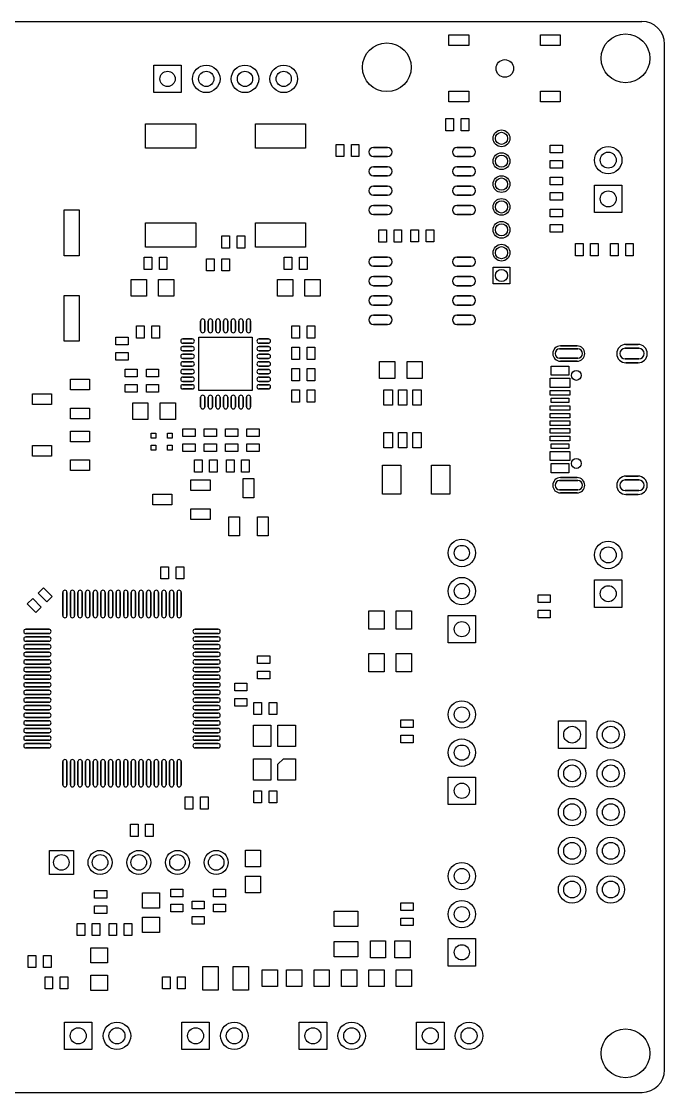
# Model space of a CAD drawing. Header units: millimetres. Extents: x 6 to 107, y 4 to 74.
# Drawn here: x 64.3 to 106.5, y 4.2 to 74.5 of the extents above; entities that cross this region are included whole.
import ezdxf

# ---------------------------------------------------------------- set-up
doc = ezdxf.new("R2010")
doc.units = ezdxf.units.MM

msp = doc.modelspace()

# ---------------------------------------------------------------- linework, layer by layer
for points in [[(7.22, 74.471), (105.017, 74.471)], [(106.501, 5.69), (106.501, 72.987)], [(7.22, 4.199), (105.01, 4.199)]]:
    msp.add_lwpolyline(points)
for points in [[(93.65, 72.9), (92.35, 72.9), (92.35, 73.6), (93.65, 73.6)], [(99.65, 72.9), (98.35, 72.9), (98.35, 73.6), (99.65, 73.6)], [(72.99, 71.6), (74.79, 71.6), (74.79, 69.8), (72.99, 69.8)], [(93.65, 69.2), (92.35, 69.2), (92.35, 69.9), (93.65, 69.9)], [(99.65, 69.2), (98.35, 69.2), (98.35, 69.9), (99.65, 69.9)], [(72.451, 66.151), (72.451, 67.751), (75.751, 67.751), (75.751, 66.151)], [(79.649, 66.151), (79.649, 67.751), (82.949, 67.751), (82.949, 66.151)], [(92.149, 68.101), (92.649, 68.101), (92.649, 67.301), (92.149, 67.301)], [(93.149, 68.101), (93.649, 68.101), (93.649, 67.301), (93.149, 67.301)], [(84.95, 66.4), (85.45, 66.4), (85.45, 65.6), (84.95, 65.6)], [(85.95, 66.4), (86.45, 66.4), (86.45, 65.6), (85.95, 65.6)], [(88.32, 66.205), (87.4, 66.205)], [(93.8, 66.205), (92.88, 66.205)], [(98.999, 65.85), (98.999, 66.35), (99.799, 66.35), (99.799, 65.85)], [(88.32, 65.605), (87.4, 65.605)], [(93.8, 65.605), (92.88, 65.605)], [(88.32, 64.935), (87.4, 64.935)], [(93.8, 64.935), (92.88, 64.935)], [(98.999, 64.85), (98.999, 65.35), (99.799, 65.35), (99.799, 64.85)], [(88.32, 64.335), (87.4, 64.335)], [(93.8, 64.335), (92.88, 64.335)], [(99.799, 64.25), (99.799, 63.75), (98.999, 63.75), (98.999, 64.25)], [(88.32, 63.665), (87.4, 63.665)], [(93.8, 63.665), (92.88, 63.665)], [(99.799, 63.25), (99.799, 62.75), (98.999, 62.75), (98.999, 63.25)], [(101.904, 61.93), (101.904, 63.73), (103.704, 63.73), (103.704, 61.93)], [(88.32, 63.065), (87.4, 63.065)], [(93.8, 63.065), (92.88, 63.065)], [(68.1, 62.1), (68.1, 59.1), (67.1, 59.1), (67.1, 62.1)], [(88.32, 62.395), (87.4, 62.395)], [(93.8, 62.395), (92.88, 62.395)], [(99.799, 62.149), (99.799, 61.649), (98.999, 61.649), (98.999, 62.149)], [(72.451, 59.651), (72.451, 61.251), (75.751, 61.251), (75.751, 59.651)], [(79.649, 59.651), (79.649, 61.251), (82.949, 61.251), (82.949, 59.651)], [(88.32, 61.795), (87.4, 61.795)], [(93.8, 61.795), (92.88, 61.795)], [(99.799, 61.149), (99.799, 60.649), (98.999, 60.649), (98.999, 61.149)], [(87.75, 60.8), (88.25, 60.8), (88.25, 60), (87.75, 60)], [(88.75, 60.8), (89.25, 60.8), (89.25, 60), (88.75, 60)], [(90.351, 60.001), (89.851, 60.001), (89.851, 60.801), (90.351, 60.801)], [(91.351, 60.001), (90.851, 60.001), (90.851, 60.801), (91.351, 60.801)], [(77.95, 59.6), (77.45, 59.6), (77.45, 60.4), (77.95, 60.4)], [(78.95, 59.6), (78.45, 59.6), (78.45, 60.4), (78.95, 60.4)], [(101.151, 59.099), (100.651, 59.099), (100.651, 59.899), (101.151, 59.899)], [(102.151, 59.099), (101.651, 59.099), (101.651, 59.899), (102.151, 59.899)], [(102.95, 59.899), (103.45, 59.899), (103.45, 59.099), (102.95, 59.099)], [(103.95, 59.899), (104.45, 59.899), (104.45, 59.099), (103.95, 59.099)], [(72.35, 59), (72.85, 59), (72.85, 58.2), (72.35, 58.2)], [(73.35, 59), (73.85, 59), (73.85, 58.2), (73.35, 58.2)], [(76.45, 58.9), (76.95, 58.9), (76.95, 58.1), (76.45, 58.1)], [(77.45, 58.9), (77.95, 58.9), (77.95, 58.1), (77.45, 58.1)], [(82.05, 58.2), (81.55, 58.2), (81.55, 59), (82.05, 59)], [(83.05, 58.2), (82.55, 58.2), (82.55, 59), (83.05, 59)], [(88.32, 59.005), (87.4, 59.005)], [(88.32, 58.405), (87.4, 58.405)], [(93.8, 59.005), (92.88, 59.005)], [(93.8, 58.405), (92.88, 58.405)], [(96.349, 58.349), (96.349, 57.249), (95.249, 57.249), (95.249, 58.349)], [(88.32, 57.735), (87.4, 57.735)], [(93.8, 57.735), (92.88, 57.735)], [(72.5, 56.45), (71.5, 56.45), (71.5, 57.55), (72.5, 57.55)], [(74.3, 56.45), (73.3, 56.45), (73.3, 57.55), (74.3, 57.55)], [(81.1, 57.55), (82.1, 57.55), (82.1, 56.45), (81.1, 56.45)], [(82.9, 57.55), (83.9, 57.55), (83.9, 56.45), (82.9, 56.45)], [(88.32, 57.135), (87.4, 57.135)], [(93.8, 57.135), (92.88, 57.135)], [(68.1, 56.5), (68.1, 53.5), (67.1, 53.5), (67.1, 56.5)], [(88.32, 56.465), (87.4, 56.465)], [(93.8, 56.465), (92.88, 56.465)], [(88.32, 55.865), (87.4, 55.865)], [(93.8, 55.865), (92.88, 55.865)], [(88.32, 55.195), (87.4, 55.195)], [(93.8, 55.195), (92.88, 55.195)], [(72.35, 53.7), (71.85, 53.7), (71.85, 54.5), (72.35, 54.5)], [(73.35, 53.7), (72.85, 53.7), (72.85, 54.5), (73.35, 54.5)], [(76.059, 54.19), (76.059, 54.81)], [(76.339, 54.19), (76.339, 54.81)], [(76.559, 54.19), (76.559, 54.81)], [(76.839, 54.19), (76.839, 54.81)], [(77.06, 54.19), (77.06, 54.81)], [(77.34, 54.19), (77.34, 54.81)], [(77.56, 54.19), (77.56, 54.81)], [(77.84, 54.19), (77.84, 54.81)], [(78.06, 54.19), (78.06, 54.81)], [(78.341, 54.19), (78.341, 54.81)], [(78.561, 54.19), (78.561, 54.81)], [(78.841, 54.19), (78.841, 54.81)], [(79.061, 54.19), (79.061, 54.81)], [(79.341, 54.19), (79.341, 54.81)], [(82.05, 54.5), (82.55, 54.5), (82.55, 53.7), (82.05, 53.7)], [(83.05, 54.5), (83.55, 54.5), (83.55, 53.7), (83.05, 53.7)], [(88.32, 54.595), (87.4, 54.595)], [(93.8, 54.595), (92.88, 54.595)], [(71.3, 53.75), (71.3, 53.25), (70.5, 53.25), (70.5, 53.75)], [(75.51, 53.641), (74.89, 53.641)], [(75.95, 53.75), (79.45, 53.75), (79.45, 50.25), (75.95, 50.25)], [(80.51, 53.641), (79.89, 53.641)], [(71.3, 52.75), (71.3, 52.25), (70.5, 52.25), (70.5, 52.75)], [(75.51, 53.361), (74.89, 53.361)], [(75.51, 53.141), (74.89, 53.141)], [(75.51, 52.861), (74.89, 52.861)], [(80.51, 53.361), (79.89, 53.361)], [(80.51, 53.141), (79.89, 53.141)], [(80.51, 52.861), (79.89, 52.861)], [(82.55, 52.3), (82.05, 52.3), (82.05, 53.1), (82.55, 53.1)], [(83.55, 52.3), (83.05, 52.3), (83.05, 53.1), (83.55, 53.1)], [(99.617, 52.985), (100.808, 52.985)], [(99.663, 53.18), (100.763, 53.18)], [(103.913, 53.03), (104.813, 53.03)], [(103.963, 53.28), (104.763, 53.28)], [(75.51, 52.641), (74.89, 52.641)], [(75.51, 52.361), (74.89, 52.361)], [(75.51, 52.14), (74.89, 52.14)], [(80.51, 52.641), (79.89, 52.641)], [(80.51, 52.361), (79.89, 52.361)], [(80.51, 52.14), (79.89, 52.14)], [(88.8, 51.05), (87.8, 51.05), (87.8, 52.15), (88.8, 52.15)], [(90.6, 51.05), (89.6, 51.05), (89.6, 52.15), (90.6, 52.15)], [(99.617, 52.375), (100.808, 52.375)], [(99.663, 52.18), (100.763, 52.18)], [(103.913, 52.33), (104.813, 52.33)], [(103.963, 52.08), (104.763, 52.08)], [(71.9, 51.651), (71.9, 51.151), (71.1, 51.151), (71.1, 51.651)], [(73.3, 51.65), (73.3, 51.15), (72.5, 51.15), (72.5, 51.65)], [(75.51, 51.86), (74.89, 51.86)], [(75.51, 51.64), (74.89, 51.64)], [(75.51, 51.36), (74.89, 51.36)], [(80.51, 51.86), (79.89, 51.86)], [(80.51, 51.64), (79.89, 51.64)], [(80.51, 51.36), (79.89, 51.36)], [(82.55, 50.9), (82.05, 50.9), (82.05, 51.7), (82.55, 51.7)], [(83.55, 50.9), (83.05, 50.9), (83.05, 51.7), (83.55, 51.7)], [(99.063, 51.26), (99.063, 51.86), (100.213, 51.86), (100.213, 51.26)], [(68.775, 51), (68.775, 50.3), (67.525, 50.3), (67.525, 51)], [(71.9, 50.651), (71.9, 50.151), (71.1, 50.151), (71.1, 50.651)], [(73.3, 50.65), (73.3, 50.15), (72.5, 50.15), (72.5, 50.65)], [(75.51, 51.139), (74.89, 51.139)], [(75.51, 50.859), (74.89, 50.859)], [(75.51, 50.639), (74.89, 50.639)], [(80.51, 51.139), (79.89, 51.139)], [(80.51, 50.859), (79.89, 50.859)], [(80.51, 50.639), (79.89, 50.639)], [(98.988, 50.46), (98.988, 51.06), (100.288, 51.06), (100.288, 50.46)], [(66.275, 50.05), (66.275, 49.35), (65.025, 49.35), (65.025, 50.05)], [(75.51, 50.359), (74.89, 50.359)], [(80.51, 50.359), (79.89, 50.359)], [(82.55, 49.5), (82.05, 49.5), (82.05, 50.3), (82.55, 50.3)], [(83.55, 49.5), (83.05, 49.5), (83.05, 50.3), (83.55, 50.3)], [(88.639, 50.3), (88.639, 49.3), (88.089, 49.3), (88.089, 50.3)], [(89.589, 50.3), (89.589, 49.3), (89.039, 49.3), (89.039, 50.3)], [(90.539, 50.3), (90.539, 49.3), (89.989, 49.3), (89.989, 50.3)], [(98.988, 49.96), (98.988, 50.26), (100.288, 50.26), (100.288, 49.96)], [(71.6, 49.45), (72.6, 49.45), (72.6, 48.35), (71.6, 48.35)], [(73.4, 49.45), (74.4, 49.45), (74.4, 48.35), (73.4, 48.35)], [(76.059, 49.19), (76.059, 49.81)], [(76.339, 49.19), (76.339, 49.81)], [(76.559, 49.19), (76.559, 49.81)], [(76.839, 49.19), (76.839, 49.81)], [(77.06, 49.19), (77.06, 49.81)], [(77.34, 49.19), (77.34, 49.81)], [(77.56, 49.19), (77.56, 49.81)], [(77.84, 49.19), (77.84, 49.81)], [(78.06, 49.19), (78.06, 49.81)], [(78.341, 49.19), (78.341, 49.81)], [(78.561, 49.19), (78.561, 49.81)], [(78.841, 49.19), (78.841, 49.81)], [(79.061, 49.19), (79.061, 49.81)], [(79.341, 49.19), (79.341, 49.81)], [(98.988, 48.96), (98.988, 49.26), (100.288, 49.26), (100.288, 48.96)], [(99.063, 49.46), (99.063, 49.76), (100.213, 49.76), (100.213, 49.46)], [(68.775, 49.1), (68.775, 48.4), (67.525, 48.4), (67.525, 49.1)], [(98.988, 48.46), (98.988, 48.76), (100.288, 48.76), (100.288, 48.46)], [(98.988, 47.96), (98.988, 48.26), (100.288, 48.26), (100.288, 47.96)], [(68.775, 47.6), (68.775, 46.9), (67.525, 46.9), (67.525, 47.6)], [(73.125, 47.13), (72.805, 47.13), (72.805, 47.45), (73.125, 47.45)], [(74.195, 47.13), (73.875, 47.13), (73.875, 47.45), (74.195, 47.45)], [(74.9, 47.25), (74.9, 47.75), (75.7, 47.75), (75.7, 47.25)], [(77.099, 47.75), (77.099, 47.25), (76.299, 47.25), (76.299, 47.75)], [(78.499, 47.75), (78.499, 47.25), (77.699, 47.25), (77.699, 47.75)], [(79.101, 47.25), (79.101, 47.75), (79.901, 47.75), (79.901, 47.25)], [(88.639, 47.5), (88.639, 46.5), (88.089, 46.5), (88.089, 47.5)], [(89.589, 47.5), (89.589, 46.5), (89.039, 46.5), (89.039, 47.5)], [(90.539, 47.5), (90.539, 46.5), (89.989, 46.5), (89.989, 47.5)], [(98.988, 47.46), (98.988, 47.76), (100.288, 47.76), (100.288, 47.46)], [(98.988, 46.96), (98.988, 47.26), (100.288, 47.26), (100.288, 46.96)], [(66.275, 46.65), (66.275, 45.95), (65.025, 45.95), (65.025, 46.65)], [(73.125, 46.35), (72.805, 46.35), (72.805, 46.67), (73.125, 46.67)], [(74.195, 46.35), (73.875, 46.35), (73.875, 46.67), (74.195, 46.67)], [(74.9, 46.25), (74.9, 46.75), (75.7, 46.75), (75.7, 46.25)], [(77.099, 46.75), (77.099, 46.25), (76.299, 46.25), (76.299, 46.75)], [(78.499, 46.75), (78.499, 46.25), (77.699, 46.25), (77.699, 46.75)], [(79.101, 46.25), (79.101, 46.75), (79.901, 46.75), (79.901, 46.25)], [(99.063, 46.46), (99.063, 46.76), (100.213, 46.76), (100.213, 46.46)], [(68.775, 45.7), (68.775, 45), (67.525, 45), (67.525, 45.7)], [(75.65, 45.701), (76.15, 45.701), (76.15, 44.901), (75.65, 44.901)], [(76.65, 45.701), (77.15, 45.701), (77.15, 44.901), (76.65, 44.901)], [(78.25, 44.901), (77.75, 44.901), (77.75, 45.701), (78.25, 45.701)], [(79.25, 44.901), (78.75, 44.901), (78.75, 45.701), (79.25, 45.701)], [(98.988, 45.66), (98.988, 46.26), (100.288, 46.26), (100.288, 45.66)], [(89.2, 43.45), (88, 43.45), (88, 45.35), (89.2, 45.35)], [(92.4, 43.45), (91.2, 43.45), (91.2, 45.35), (92.4, 45.35)], [(99.063, 44.86), (99.063, 45.46), (100.213, 45.46), (100.213, 44.86)], [(76.675, 44.4), (76.675, 43.7), (75.425, 43.7), (75.425, 44.4)], [(79.55, 43.225), (78.85, 43.225), (78.85, 44.475), (79.55, 44.475)], [(99.617, 44.345), (100.808, 44.345)], [(99.663, 44.54), (100.763, 44.54)], [(103.913, 44.39), (104.813, 44.39)], [(103.963, 44.64), (104.763, 44.64)], [(99.617, 43.735), (100.808, 43.735)], [(103.913, 43.69), (104.813, 43.69)], [(74.175, 43.45), (74.175, 42.75), (72.925, 42.75), (72.925, 43.45)], [(99.663, 43.54), (100.763, 43.54)], [(103.963, 43.44), (104.763, 43.44)], [(76.675, 42.5), (76.675, 41.8), (75.425, 41.8), (75.425, 42.5)], [(78.6, 40.725), (77.9, 40.725), (77.9, 41.975), (78.6, 41.975)], [(80.5, 40.725), (79.8, 40.725), (79.8, 41.975), (80.5, 41.975)], [(73.95, 37.9), (73.45, 37.9), (73.45, 38.7), (73.95, 38.7)], [(74.95, 37.9), (74.45, 37.9), (74.45, 38.7), (74.95, 38.7)], [(65.394, 36.96), (65.748, 37.313), (66.313, 36.748), (65.96, 36.394)], [(101.904, 36.029), (101.904, 37.829), (103.704, 37.829), (103.704, 36.029)], [(64.687, 36.253), (65.041, 36.606), (65.606, 36.04), (65.253, 35.687)], [(67.01, 37.01), (67.01, 35.49)], [(67.29, 37.01), (67.29, 35.49)], [(67.51, 37.01), (67.51, 35.49)], [(67.79, 37.01), (67.79, 35.49)], [(68.01, 37.01), (68.01, 35.49)], [(68.29, 37.01), (68.29, 35.49)], [(68.51, 37.01), (68.51, 35.49)], [(68.79, 37.01), (68.79, 35.49)], [(69.01, 37.01), (69.01, 35.49)], [(69.29, 37.01), (69.29, 35.49)], [(69.51, 37.01), (69.51, 35.49)], [(69.79, 37.01), (69.79, 35.49)], [(70.01, 37.01), (70.01, 35.49)], [(70.29, 37.01), (70.29, 35.49)], [(70.51, 37.01), (70.51, 35.49)], [(70.79, 37.01), (70.79, 35.49)], [(71.01, 37.01), (71.01, 35.49)], [(71.29, 37.01), (71.29, 35.49)], [(71.51, 37.01), (71.51, 35.49)], [(71.79, 37.01), (71.79, 35.49)], [(72.01, 37.01), (72.01, 35.49)], [(72.29, 37.01), (72.29, 35.49)], [(72.51, 37.01), (72.51, 35.49)], [(72.79, 37.01), (72.79, 35.49)], [(73.01, 37.01), (73.01, 35.49)], [(73.29, 37.01), (73.29, 35.49)], [(73.51, 37.01), (73.51, 35.49)], [(73.79, 37.01), (73.79, 35.49)], [(74.01, 37.01), (74.01, 35.49)], [(74.29, 37.01), (74.29, 35.49)], [(74.51, 37.01), (74.51, 35.49)], [(74.79, 37.01), (74.79, 35.49)], [(98.999, 36.851), (98.999, 36.351), (98.199, 36.351), (98.199, 36.851)], [(98.999, 35.851), (98.999, 35.351), (98.199, 35.351), (98.199, 35.851)], [(87.1, 34.6), (87.1, 35.8), (88.1, 35.8), (88.1, 34.6)], [(88.9, 34.6), (88.9, 35.8), (89.9, 35.8), (89.9, 34.6)], [(94.1, 35.5), (94.1, 33.7), (92.3, 33.7), (92.3, 35.5)], [(64.59, 34.59), (66.11, 34.59)], [(75.69, 34.59), (77.21, 34.59)], [(64.59, 34.31), (66.11, 34.31)], [(64.59, 34.09), (66.11, 34.09)], [(64.59, 33.81), (66.11, 33.81)], [(75.69, 34.31), (77.21, 34.31)], [(75.69, 34.09), (77.21, 34.09)], [(75.69, 33.81), (77.21, 33.81)], [(64.59, 33.59), (66.11, 33.59)], [(64.59, 33.31), (66.11, 33.31)], [(64.59, 33.09), (66.11, 33.09)], [(75.69, 33.59), (77.21, 33.59)], [(75.69, 33.31), (77.21, 33.31)], [(75.69, 33.09), (77.21, 33.09)], [(64.59, 32.81), (66.11, 32.81)], [(64.59, 32.59), (66.11, 32.59)], [(75.69, 32.81), (77.21, 32.81)], [(75.69, 32.59), (77.21, 32.59)], [(79.8, 32.35), (79.8, 32.85), (80.6, 32.85), (80.6, 32.35)], [(87.1, 31.8), (87.1, 33), (88.1, 33), (88.1, 31.8)], [(88.9, 31.8), (88.9, 33), (89.9, 33), (89.9, 31.8)], [(64.59, 32.31), (66.11, 32.31)], [(64.59, 32.09), (66.11, 32.09)], [(64.59, 31.81), (66.11, 31.81)], [(75.69, 32.31), (77.21, 32.31)], [(75.69, 32.09), (77.21, 32.09)], [(75.69, 31.81), (77.21, 31.81)], [(79.8, 31.35), (79.8, 31.85), (80.6, 31.85), (80.6, 31.35)], [(64.59, 31.59), (66.11, 31.59)], [(64.59, 31.31), (66.11, 31.31)], [(64.59, 31.09), (66.11, 31.09)], [(75.69, 31.59), (77.21, 31.59)], [(75.69, 31.31), (77.21, 31.31)], [(75.69, 31.09), (77.21, 31.09)], [(79.101, 31.049), (79.101, 30.549), (78.301, 30.549), (78.301, 31.049)], [(64.59, 30.81), (66.11, 30.81)], [(64.59, 30.59), (66.11, 30.59)], [(64.59, 30.31), (66.11, 30.31)], [(75.69, 30.81), (77.21, 30.81)], [(75.69, 30.59), (77.21, 30.59)], [(75.69, 30.31), (77.21, 30.31)], [(64.59, 30.09), (66.11, 30.09)], [(64.59, 29.81), (66.11, 29.81)], [(64.59, 29.59), (66.11, 29.59)], [(75.69, 30.09), (77.21, 30.09)], [(75.69, 29.81), (77.21, 29.81)], [(75.69, 29.59), (77.21, 29.59)], [(79.101, 30.049), (79.101, 29.549), (78.301, 29.549), (78.301, 30.049)], [(79.55, 29.8), (80.05, 29.8), (80.05, 29), (79.55, 29)], [(80.55, 29.8), (81.05, 29.8), (81.05, 29), (80.55, 29)], [(64.59, 29.31), (66.11, 29.31)], [(64.59, 29.09), (66.11, 29.09)], [(75.69, 29.31), (77.21, 29.31)], [(75.69, 29.09), (77.21, 29.09)], [(64.59, 28.81), (66.11, 28.81)], [(64.59, 28.59), (66.11, 28.59)], [(64.59, 28.31), (66.11, 28.31)], [(75.69, 28.81), (77.21, 28.81)], [(75.69, 28.59), (77.21, 28.59)], [(75.69, 28.31), (77.21, 28.31)], [(79.525, 26.9), (79.525, 28.3), (80.675, 28.3), (80.675, 26.9)], [(81.125, 26.9), (81.125, 28.3), (82.275, 28.3), (82.275, 26.9)], [(90, 28.65), (90, 28.15), (89.2, 28.15), (89.2, 28.65)], [(101.33, 28.58), (101.33, 26.78), (99.53, 26.78), (99.53, 28.58)], [(64.59, 28.09), (66.11, 28.09)], [(64.59, 27.81), (66.11, 27.81)], [(64.59, 27.59), (66.11, 27.59)], [(75.69, 28.09), (77.21, 28.09)], [(75.69, 27.81), (77.21, 27.81)], [(75.69, 27.59), (77.21, 27.59)], [(90, 27.65), (90, 27.15), (89.2, 27.15), (89.2, 27.65)], [(64.59, 27.31), (66.11, 27.31)], [(64.59, 27.09), (66.11, 27.09)], [(64.59, 26.81), (66.11, 26.81)], [(75.69, 27.31), (77.21, 27.31)], [(75.69, 27.09), (77.21, 27.09)], [(75.69, 26.81), (77.21, 26.81)], [(79.525, 24.7), (79.525, 26.1), (80.675, 26.1), (80.675, 24.7)], [(81.125, 24.7), (81.125, 25.738), (81.504, 26.1), (82.275, 26.1), (82.275, 24.7)], [(67.01, 25.91), (67.01, 24.39)], [(67.29, 25.91), (67.29, 24.39)], [(67.51, 25.91), (67.51, 24.39)], [(67.79, 25.91), (67.79, 24.39)], [(68.01, 25.91), (68.01, 24.39)], [(68.29, 25.91), (68.29, 24.39)], [(68.51, 25.91), (68.51, 24.39)], [(68.79, 25.91), (68.79, 24.39)], [(69.01, 25.91), (69.01, 24.39)], [(69.29, 25.91), (69.29, 24.39)], [(69.51, 25.91), (69.51, 24.39)], [(69.79, 25.91), (69.79, 24.39)], [(70.01, 25.91), (70.01, 24.39)], [(70.29, 25.91), (70.29, 24.39)], [(70.51, 25.91), (70.51, 24.39)], [(70.79, 25.91), (70.79, 24.39)], [(71.01, 25.91), (71.01, 24.39)], [(71.29, 25.91), (71.29, 24.39)], [(71.51, 25.91), (71.51, 24.39)], [(71.79, 25.91), (71.79, 24.39)], [(72.01, 25.91), (72.01, 24.39)], [(72.29, 25.91), (72.29, 24.39)], [(72.51, 25.91), (72.51, 24.39)], [(72.79, 25.91), (72.79, 24.39)], [(73.01, 25.91), (73.01, 24.39)], [(73.29, 25.91), (73.29, 24.39)], [(73.51, 25.91), (73.51, 24.39)], [(73.79, 25.91), (73.79, 24.39)], [(74.01, 25.91), (74.01, 24.39)], [(74.29, 25.91), (74.29, 24.39)], [(74.51, 25.91), (74.51, 24.39)], [(74.79, 25.91), (74.79, 24.39)], [(94.1, 24.9), (94.1, 23.1), (92.3, 23.1), (92.3, 24.9)], [(79.55, 24), (80.05, 24), (80.05, 23.2), (79.55, 23.2)], [(80.55, 24), (81.05, 24), (81.05, 23.2), (80.55, 23.2)], [(75.05, 23.6), (75.55, 23.6), (75.55, 22.8), (75.05, 22.8)], [(76.05, 23.6), (76.55, 23.6), (76.55, 22.8), (76.05, 22.8)], [(71.451, 21.799), (71.951, 21.799), (71.951, 20.999), (71.451, 20.999)], [(72.451, 21.799), (72.951, 21.799), (72.951, 20.999), (72.451, 20.999)], [(66.133, 20.087), (67.707, 20.087), (67.707, 18.513), (66.133, 18.513)], [(79.005, 20.097), (79.995, 20.097), (79.995, 19.005), (79.005, 19.005)], [(79.005, 18.395), (79.995, 18.395), (79.995, 17.303), (79.005, 17.303)], [(69.901, 17.45), (69.901, 16.95), (69.101, 16.95), (69.101, 17.45)], [(73.35, 17.299), (73.35, 16.299), (72.25, 16.299), (72.25, 17.299)], [(74.9, 17.549), (74.9, 17.049), (74.1, 17.049), (74.1, 17.549)], [(76.9, 17.05), (76.9, 17.55), (77.7, 17.55), (77.7, 17.05)], [(69.901, 16.45), (69.901, 15.95), (69.101, 15.95), (69.101, 16.45)], [(74.9, 16.549), (74.9, 16.049), (74.1, 16.049), (74.1, 16.549)], [(75.499, 16.249), (75.499, 16.749), (76.299, 16.749), (76.299, 16.249)], [(76.9, 16.05), (76.9, 16.55), (77.7, 16.55), (77.7, 16.05)], [(90, 16.65), (90, 16.15), (89.2, 16.15), (89.2, 16.65)], [(73.35, 15.699), (73.35, 14.699), (72.25, 14.699), (72.25, 15.699)], [(75.499, 15.249), (75.499, 15.749), (76.299, 15.749), (76.299, 15.249)], [(84.825, 15.1), (84.825, 16.1), (86.375, 16.1), (86.375, 15.1)], [(90, 15.65), (90, 15.15), (89.2, 15.15), (89.2, 15.65)], [(68.451, 14.499), (67.951, 14.499), (67.951, 15.299), (68.451, 15.299)], [(69.451, 14.499), (68.951, 14.499), (68.951, 15.299), (69.451, 15.299)], [(70.049, 15.299), (70.549, 15.299), (70.549, 14.499), (70.049, 14.499)], [(71.049, 15.299), (71.549, 15.299), (71.549, 14.499), (71.049, 14.499)], [(84.825, 13.1), (84.825, 14.1), (86.375, 14.1), (86.375, 13.1)], [(88.199, 13.049), (87.199, 13.049), (87.199, 14.149), (88.199, 14.149)], [(89.799, 13.049), (88.799, 13.049), (88.799, 14.149), (89.799, 14.149)], [(94.1, 14.3), (94.1, 12.5), (92.3, 12.5), (92.3, 14.3)], [(68.85, 12.7), (68.85, 13.7), (69.95, 13.7), (69.95, 12.7)], [(65.25, 12.4), (64.75, 12.4), (64.75, 13.2), (65.25, 13.2)], [(66.25, 12.4), (65.75, 12.4), (65.75, 13.2), (66.25, 13.2)], [(76.2, 12.475), (77.2, 12.475), (77.2, 10.925), (76.2, 10.925)], [(78.2, 12.475), (79.2, 12.475), (79.2, 10.925), (78.2, 10.925)], [(81.1, 11.149), (80.1, 11.149), (80.1, 12.249), (81.1, 12.249)], [(82.7, 11.149), (81.7, 11.149), (81.7, 12.249), (82.7, 12.249)], [(84.5, 11.15), (83.5, 11.15), (83.5, 12.25), (84.5, 12.25)], [(86.3, 11.15), (85.3, 11.15), (85.3, 12.25), (86.3, 12.25)], [(87.1, 12.25), (88.1, 12.25), (88.1, 11.15), (87.1, 11.15)], [(88.9, 12.25), (89.9, 12.25), (89.9, 11.15), (88.9, 11.15)], [(66.35, 11), (65.85, 11), (65.85, 11.8), (66.35, 11.8)], [(67.35, 11), (66.85, 11), (66.85, 11.8), (67.35, 11.8)], [(68.85, 10.9), (68.85, 11.9), (69.95, 11.9), (69.95, 10.9)], [(74.05, 11), (73.55, 11), (73.55, 11.8), (74.05, 11.8)], [(75.05, 11), (74.55, 11), (74.55, 11.8), (75.05, 11.8)], [(67.13, 8.821), (68.93, 8.821), (68.93, 7.021), (67.13, 7.021)], [(74.83, 8.821), (76.63, 8.821), (76.63, 7.021), (74.83, 7.021)], [(82.53, 8.821), (84.33, 8.821), (84.33, 7.021), (82.53, 7.021)], [(90.23, 8.821), (92.03, 8.821), (92.03, 7.021), (90.23, 7.021)]]:
    msp.add_lwpolyline(points, close=True)
for centre, radius in [((103.937, 72.053), 1.6), ((88.277, 71.463), 1.6), ((96.017, 71.387), 0.576), ((73.89, 70.7), 0.5), ((76.43, 70.7), 0.9), ((76.43, 70.7), 0.5), ((78.97, 70.7), 0.9), ((78.97, 70.7), 0.5), ((81.51, 70.7), 0.9), ((81.51, 70.7), 0.5), ((95.802, 66.801), 0.55), ((95.802, 66.801), 0.4), ((102.804, 65.37), 0.9), ((95.799, 65.301), 0.55), ((95.799, 65.301), 0.4), ((102.804, 65.37), 0.525), ((95.799, 63.801), 0.55), ((95.799, 63.801), 0.4), ((102.804, 62.83), 0.525), ((95.799, 62.301), 0.55), ((95.799, 62.301), 0.4), ((95.799, 60.799), 0.55), ((95.799, 60.799), 0.4), ((95.799, 59.299), 0.55), ((95.799, 59.299), 0.4), ((95.799, 57.799), 0.4), ((100.713, 51.25), 0.325), ((100.713, 45.47), 0.325), ((93.2, 39.6), 0.9), ((93.2, 39.6), 0.5), ((102.804, 39.469), 0.9), ((102.804, 39.469), 0.525), ((93.2, 37.1), 0.9), ((93.2, 37.1), 0.5), ((102.804, 36.929), 0.525), ((93.2, 34.6), 0.5), ((93.2, 29), 0.9), ((93.2, 29), 0.5), ((100.43, 27.68), 0.55), ((102.97, 27.68), 0.9), ((102.97, 27.68), 0.55), ((93.2, 26.5), 0.9), ((93.2, 26.5), 0.5), ((100.43, 25.14), 0.9), ((102.97, 25.14), 0.9), ((100.43, 25.14), 0.55), ((102.97, 25.14), 0.55), ((93.2, 24), 0.5), ((100.43, 22.6), 0.9), ((102.97, 22.6), 0.9), ((100.43, 22.6), 0.55), ((102.97, 22.6), 0.55), ((100.43, 20.06), 0.9), ((100.43, 20.06), 0.55), ((102.97, 20.06), 0.9), ((102.97, 20.06), 0.55), ((66.92, 19.3), 0.51), ((69.46, 19.3), 0.787), ((69.46, 19.3), 0.51), ((72, 19.3), 0.787), ((72, 19.3), 0.51), ((74.54, 19.3), 0.787), ((74.54, 19.3), 0.51), ((77.08, 19.3), 0.787), ((77.08, 19.3), 0.51), ((93.2, 18.4), 0.9), ((93.2, 18.4), 0.5), ((100.43, 17.52), 0.9), ((102.97, 17.52), 0.9), ((100.43, 17.52), 0.55), ((102.97, 17.52), 0.55), ((93.2, 15.9), 0.9), ((93.2, 15.9), 0.5), ((93.2, 13.4), 0.5), ((68.03, 7.921), 0.525), ((70.57, 7.921), 0.9), ((70.57, 7.921), 0.525), ((75.73, 7.921), 0.525), ((78.27, 7.921), 0.9), ((78.27, 7.921), 0.525), ((83.43, 7.921), 0.525), ((85.97, 7.921), 0.9), ((85.97, 7.921), 0.525), ((91.13, 7.921), 0.525), ((93.67, 7.921), 0.9), ((93.67, 7.921), 0.525), ((103.937, 6.774), 1.6)]:
    msp.add_circle(centre, radius)
for centre, radius, start, end in [((105.017, 74.47), 0.00132, 360, 90), ((105.019, 72.989), 1.481, 0, 90), ((106.5, 72.987), 0.00122, 0, 90), ((87.4, 65.905), 0.3, 90, 270), ((88.32, 65.905), 0.3, 270, 90), ((92.88, 65.905), 0.3, 90, 270), ((93.8, 65.905), 0.3, 270, 90), ((87.4, 64.635), 0.3, 90, 270), ((88.32, 64.635), 0.3, 270, 90), ((92.88, 64.635), 0.3, 90, 270), ((93.8, 64.635), 0.3, 270, 90), ((87.4, 63.365), 0.3, 90, 270), ((88.32, 63.365), 0.3, 270, 90), ((92.88, 63.365), 0.3, 90, 270), ((93.8, 63.365), 0.3, 270, 90), ((87.4, 62.095), 0.3, 90, 270), ((88.32, 62.095), 0.3, 270, 90), ((92.88, 62.095), 0.3, 90, 270), ((93.8, 62.095), 0.3, 270, 90), ((87.4, 58.705), 0.3, 90, 270), ((88.32, 58.705), 0.3, 270, 90), ((92.88, 58.705), 0.3, 90, 270), ((93.8, 58.705), 0.3, 270, 90), ((87.4, 57.435), 0.3, 90, 270), ((88.32, 57.435), 0.3, 270, 90), ((92.88, 57.435), 0.3, 90, 270), ((93.8, 57.435), 0.3, 270, 90), ((87.4, 56.165), 0.3, 90, 270), ((88.32, 56.165), 0.3, 270, 90), ((92.88, 56.165), 0.3, 90, 270), ((93.8, 56.165), 0.3, 270, 90), ((76.199, 54.81), 0.14, 0, 180), ((76.699, 54.81), 0.14, 0, 180), ((77.2, 54.81), 0.14, 0, 180), ((77.7, 54.81), 0.14, 0, 180), ((78.201, 54.81), 0.14, 0, 180), ((78.701, 54.81), 0.14, 0, 180), ((79.201, 54.81), 0.14, 0, 180), ((87.4, 54.895), 0.3, 90, 270), ((88.32, 54.895), 0.3, 270, 90), ((92.88, 54.895), 0.3, 90, 270), ((93.8, 54.895), 0.3, 270, 90), ((76.199, 54.19), 0.14, 180, 0), ((76.699, 54.19), 0.14, 180, 0), ((77.2, 54.19), 0.14, 180, 0), ((77.7, 54.19), 0.14, 180, 0), ((78.201, 54.19), 0.14, 180, 0), ((78.701, 54.19), 0.14, 180, 0), ((79.201, 54.19), 0.14, 180, 0), ((74.89, 53.501), 0.14, 90, 270), ((75.51, 53.501), 0.14, 270, 90), ((79.89, 53.501), 0.14, 90, 270), ((80.51, 53.501), 0.14, 270, 90), ((74.89, 53.001), 0.14, 90, 270), ((75.51, 53.001), 0.14, 270, 90), ((79.89, 53.001), 0.14, 90, 270), ((80.51, 53.001), 0.14, 270, 90), ((99.663, 52.68), 0.5, 450, 270), ((99.617, 52.68), 0.305, 450, 270), ((100.763, 52.68), 0.5, 270, 450), ((100.808, 52.68), 0.305, 270, 450), ((103.963, 52.68), 0.6, 450, 270), ((103.913, 52.68), 0.35, 450, 270), ((104.763, 52.68), 0.6, 270, 450), ((104.813, 52.68), 0.35, 270, 450), ((74.89, 52.501), 0.14, 90, 270), ((74.89, 52), 0.14, 90, 270), ((75.51, 52.501), 0.14, 270, 90), ((75.51, 52), 0.14, 270, 90), ((79.89, 52.501), 0.14, 90, 270), ((79.89, 52), 0.14, 90, 270), ((80.51, 52.501), 0.14, 270, 90), ((80.51, 52), 0.14, 270, 90), ((74.89, 51.5), 0.14, 90, 270), ((75.51, 51.5), 0.14, 270, 90), ((79.89, 51.5), 0.14, 90, 270), ((80.51, 51.5), 0.14, 270, 90), ((74.89, 50.999), 0.14, 90, 270), ((74.89, 50.499), 0.14, 90, 270), ((75.51, 50.999), 0.14, 270, 90), ((75.51, 50.499), 0.14, 270, 90), ((79.89, 50.999), 0.14, 90, 270), ((79.89, 50.499), 0.14, 90, 270), ((80.51, 50.999), 0.14, 270, 90), ((80.51, 50.499), 0.14, 270, 90), ((76.199, 49.81), 0.14, 0, 180), ((76.699, 49.81), 0.14, 0, 180), ((77.2, 49.81), 0.14, 0, 180), ((77.7, 49.81), 0.14, 0, 180), ((78.201, 49.81), 0.14, 0, 180), ((78.701, 49.81), 0.14, 0, 180), ((79.201, 49.81), 0.14, 0, 180), ((76.199, 49.19), 0.14, 180, 0), ((76.699, 49.19), 0.14, 180, 0), ((77.2, 49.19), 0.14, 180, 0), ((77.7, 49.19), 0.14, 180, 0), ((78.201, 49.19), 0.14, 180, 0), ((78.701, 49.19), 0.14, 180, 0), ((79.201, 49.19), 0.14, 180, 0), ((99.663, 44.04), 0.5, 450, 270), ((99.617, 44.04), 0.305, 450, 270), ((100.763, 44.04), 0.5, 270, 450), ((100.808, 44.04), 0.305, 270, 450), ((103.963, 44.04), 0.6, 450, 270), ((103.913, 44.04), 0.35, 450, 270), ((104.763, 44.04), 0.6, 270, 450), ((104.813, 44.04), 0.35, 270, 450), ((67.15, 37.01), 0.14, 360, 180), ((67.65, 37.01), 0.14, 360, 180), ((68.15, 37.01), 0.14, 360, 180), ((68.65, 37.01), 0.14, 360, 180), ((69.15, 37.01), 0.14, 360, 180), ((69.65, 37.01), 0.14, 360, 180), ((70.15, 37.01), 0.14, 360, 180), ((70.65, 37.01), 0.14, 360, 180), ((71.15, 37.01), 0.14, 360, 180), ((71.65, 37.01), 0.14, 360, 180), ((72.15, 37.01), 0.14, 360, 180), ((72.65, 37.01), 0.14, 360, 180), ((73.15, 37.01), 0.14, 360, 180), ((73.65, 37.01), 0.14, 360, 180), ((74.15, 37.01), 0.14, 360, 180), ((74.65, 37.01), 0.14, 360, 180), ((67.15, 35.49), 0.14, 180, 360), ((67.65, 35.49), 0.14, 180, 360), ((68.15, 35.49), 0.14, 180, 360), ((68.65, 35.49), 0.14, 180, 360), ((69.15, 35.49), 0.14, 180, 360), ((69.65, 35.49), 0.14, 180, 360), ((70.15, 35.49), 0.14, 180, 360), ((70.65, 35.49), 0.14, 180, 360), ((71.15, 35.49), 0.14, 180, 360), ((71.65, 35.49), 0.14, 180, 360), ((72.15, 35.49), 0.14, 180, 360), ((72.65, 35.49), 0.14, 180, 360), ((73.15, 35.49), 0.14, 180, 360), ((73.65, 35.49), 0.14, 180, 360), ((74.15, 35.49), 0.14, 180, 360), ((74.65, 35.49), 0.14, 180, 360), ((64.59, 34.45), 0.14, 450, 270), ((66.11, 34.45), 0.14, 270, 450), ((75.69, 34.45), 0.14, 450, 270), ((77.21, 34.45), 0.14, 270, 450), ((64.59, 33.95), 0.14, 450, 270), ((66.11, 33.95), 0.14, 270, 450), ((75.69, 33.95), 0.14, 450, 270), ((77.21, 33.95), 0.14, 270, 450), ((64.59, 33.45), 0.14, 450, 270), ((64.59, 32.95), 0.14, 450, 270), ((66.11, 33.45), 0.14, 270, 450), ((66.11, 32.95), 0.14, 270, 450), ((75.69, 33.45), 0.14, 450, 270), ((75.69, 32.95), 0.14, 450, 270), ((77.21, 33.45), 0.14, 270, 450), ((77.21, 32.95), 0.14, 270, 450), ((64.59, 32.45), 0.14, 450, 270), ((66.11, 32.45), 0.14, 270, 450), ((75.69, 32.45), 0.14, 450, 270), ((77.21, 32.45), 0.14, 270, 450), ((64.59, 31.95), 0.14, 450, 270), ((66.11, 31.95), 0.14, 270, 450), ((75.69, 31.95), 0.14, 450, 270), ((77.21, 31.95), 0.14, 270, 450), ((64.59, 31.45), 0.14, 450, 270), ((64.59, 30.95), 0.14, 450, 270), ((66.11, 31.45), 0.14, 270, 450), ((66.11, 30.95), 0.14, 270, 450), ((75.69, 31.45), 0.14, 450, 270), ((75.69, 30.95), 0.14, 450, 270), ((77.21, 31.45), 0.14, 270, 450), ((77.21, 30.95), 0.14, 270, 450), ((64.59, 30.45), 0.14, 450, 270), ((66.11, 30.45), 0.14, 270, 450), ((75.69, 30.45), 0.14, 450, 270), ((77.21, 30.45), 0.14, 270, 450), ((64.59, 29.95), 0.14, 450, 270), ((64.59, 29.45), 0.14, 450, 270), ((66.11, 29.95), 0.14, 270, 450), ((66.11, 29.45), 0.14, 270, 450), ((75.69, 29.95), 0.14, 450, 270), ((75.69, 29.45), 0.14, 450, 270), ((77.21, 29.95), 0.14, 270, 450), ((77.21, 29.45), 0.14, 270, 450), ((64.59, 28.95), 0.14, 450, 270), ((66.11, 28.95), 0.14, 270, 450), ((75.69, 28.95), 0.14, 450, 270), ((77.21, 28.95), 0.14, 270, 450), ((64.59, 28.45), 0.14, 450, 270), ((66.11, 28.45), 0.14, 270, 450), ((75.69, 28.45), 0.14, 450, 270), ((77.21, 28.45), 0.14, 270, 450), ((64.59, 27.95), 0.14, 450, 270), ((64.59, 27.45), 0.14, 450, 270), ((66.11, 27.95), 0.14, 270, 450), ((66.11, 27.45), 0.14, 270, 450), ((75.69, 27.95), 0.14, 450, 270), ((75.69, 27.45), 0.14, 450, 270), ((77.21, 27.95), 0.14, 270, 450), ((77.21, 27.45), 0.14, 270, 450), ((64.59, 26.95), 0.14, 450, 270), ((66.11, 26.95), 0.14, 270, 450), ((75.69, 26.95), 0.14, 450, 270), ((77.21, 26.95), 0.14, 270, 450), ((67.15, 25.91), 0.14, 360, 180), ((67.65, 25.91), 0.14, 360, 180), ((68.15, 25.91), 0.14, 360, 180), ((68.65, 25.91), 0.14, 360, 180), ((69.15, 25.91), 0.14, 360, 180), ((69.65, 25.91), 0.14, 360, 180), ((70.15, 25.91), 0.14, 360, 180), ((70.65, 25.91), 0.14, 360, 180), ((71.15, 25.91), 0.14, 360, 180), ((71.65, 25.91), 0.14, 360, 180), ((72.15, 25.91), 0.14, 360, 180), ((72.65, 25.91), 0.14, 360, 180), ((73.15, 25.91), 0.14, 360, 180), ((73.65, 25.91), 0.14, 360, 180), ((74.15, 25.91), 0.14, 360, 180), ((74.65, 25.91), 0.14, 360, 180), ((67.15, 24.39), 0.14, 180, 360), ((67.65, 24.39), 0.14, 180, 360), ((68.15, 24.39), 0.14, 180, 360), ((68.65, 24.39), 0.14, 180, 360), ((69.15, 24.39), 0.14, 180, 360), ((69.65, 24.39), 0.14, 180, 360), ((70.15, 24.39), 0.14, 180, 360), ((70.65, 24.39), 0.14, 180, 360), ((71.15, 24.39), 0.14, 180, 360), ((71.65, 24.39), 0.14, 180, 360), ((72.15, 24.39), 0.14, 180, 360), ((72.65, 24.39), 0.14, 180, 360), ((73.15, 24.39), 0.14, 180, 360), ((73.65, 24.39), 0.14, 180, 360), ((74.15, 24.39), 0.14, 180, 360), ((74.65, 24.39), 0.14, 180, 360), ((105.02, 5.69), 1.481, 270, 0), ((105.01, 4.209), 0.0101, 270, 0)]:
    msp.add_arc(centre, radius, start, end)

doc.saveas('drawing.dxf')
